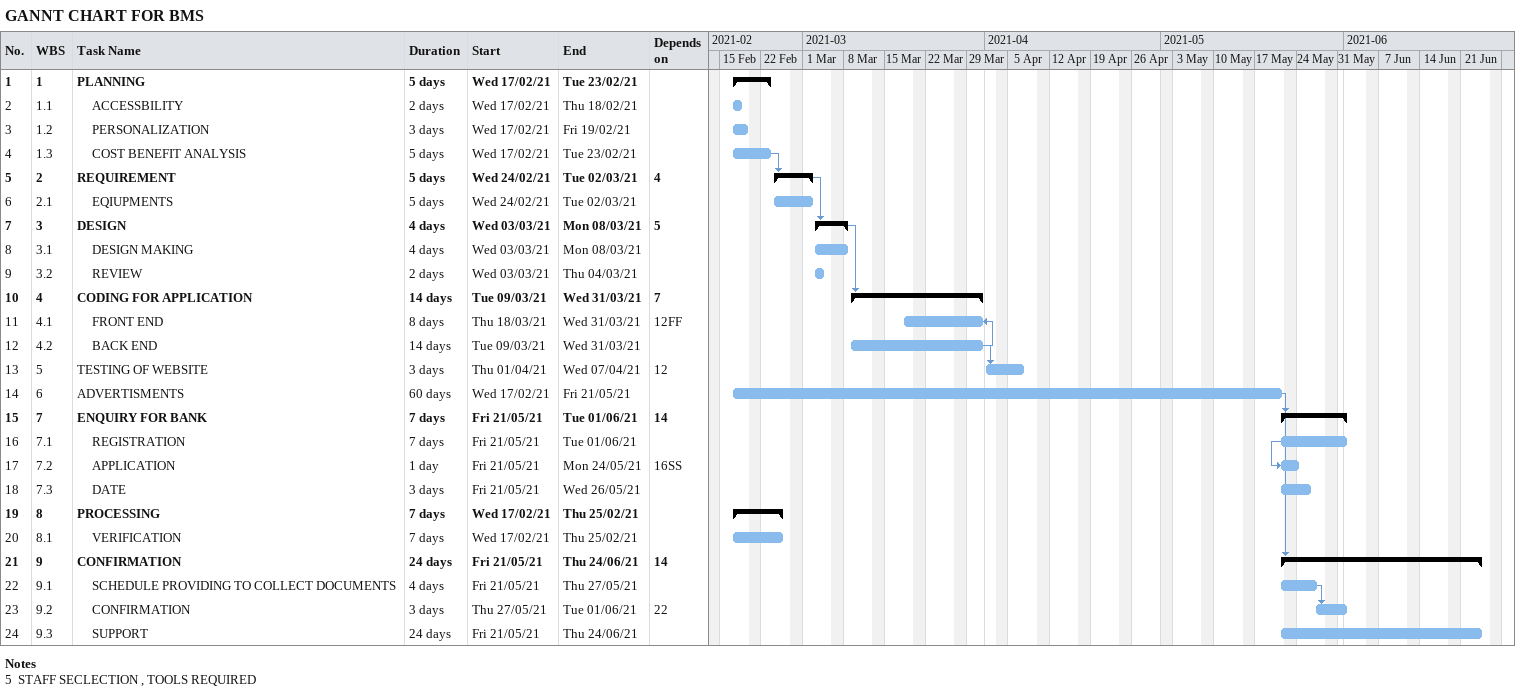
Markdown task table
GANNT CHART FOR BMS

| ID | WBS | Task | Duration | Start | Finish | Predecessors |
|---|---|---|---|---|---|---|
| 1 | 1 | **PLANNING** | 5d | 2021-02-17 | 2021-02-23 |  |
| 2 | 1.1 | ACCESSBILITY | 2d | 2021-02-17 | 2021-02-18 |  |
| 3 | 1.2 | PERSONALIZATION | 3d | 2021-02-17 | 2021-02-19 |  |
| 4 | 1.3 | COST BENEFIT ANALYSIS | 5d | 2021-02-17 | 2021-02-23 |  |
| 5 | 2 | **REQUIREMENT** | 5d | 2021-02-24 | 2021-03-02 | 4 |
| 6 | 2.1 | EQIUPMENTS | 5d | 2021-02-24 | 2021-03-02 |  |
| 7 | 3 | **DESIGN** | 4d | 2021-03-03 | 2021-03-08 | 5 |
| 8 | 3.1 | DESIGN MAKING | 4d | 2021-03-03 | 2021-03-08 |  |
| 9 | 3.2 | REVIEW | 2d | 2021-03-03 | 2021-03-04 |  |
| 10 | 4 | **CODING FOR APPLICATION** | 14d | 2021-03-09 | 2021-03-31 | 7 |
| 11 | 4.1 | FRONT END | 8d | 2021-03-18 | 2021-03-31 | 12FF |
| 12 | 4.2 | BACK END | 14d | 2021-03-09 | 2021-03-31 |  |
| 13 | 5 | TESTING OF WEBSITE | 3d | 2021-04-01 | 2021-04-07 | 12 |
| 14 | 6 | ADVERTISMENTS | 60d | 2021-02-17 | 2021-05-21 |  |
| 15 | 7 | **ENQUIRY FOR BANK** | 7d | 2021-05-21 | 2021-06-01 | 14 |
| 16 | 7.1 | REGISTRATION | 7d | 2021-05-21 | 2021-06-01 |  |
| 17 | 7.2 | APPLICATION | 1d | 2021-05-21 | 2021-05-24 | 16SS |
| 18 | 7.3 | DATE | 3d | 2021-05-21 | 2021-05-26 |  |
| 19 | 8 | **PROCESSING** | 7d | 2021-02-17 | 2021-02-25 |  |
| 20 | 8.1 | VERIFICATION | 7d | 2021-02-17 | 2021-02-25 |  |
| 21 | 9 | **CONFIRMATION** | 24d | 2021-05-21 | 2021-06-24 | 14 |
| 22 | 9.1 | SCHEDULE PROVIDING TO COLLECT DOCUMENTS | 4d | 2021-05-21 | 2021-05-27 |  |
| 23 | 9.2 | CONFIRMATION | 3d | 2021-05-27 | 2021-06-01 | 22 |
| 24 | 9.3 | SUPPORT | 24d | 2021-05-21 | 2021-06-24 |  |

Notes
- 5: STAFF SECLECTION , TOOLS REQUIRED
